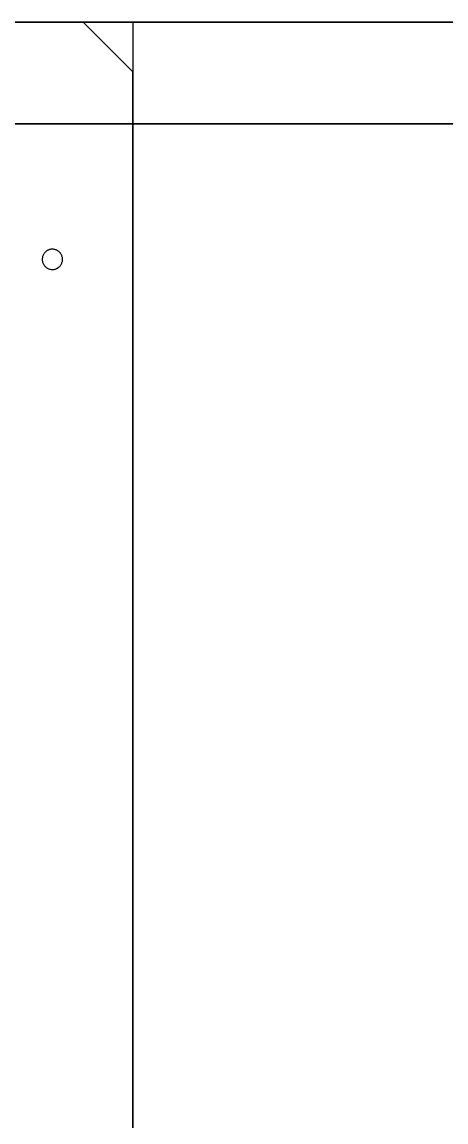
# Model space of a CAD drawing. Header units: metres. Extents: x 0 to 2800, y 0 to 2000.
# Drawn here: x 397.6 to 463.1, y 175.7 to 345.6 of the extents above; entities that cross this region are included whole.
import ezdxf

# ---------------------------------------------------------------- set-up
doc = ezdxf.new("R2010")
doc.units = ezdxf.units.M

msp = doc.modelspace()

# ---------------------------------------------------------------- linework, layer by layer
for points in [[(0, 345.6), (26.75, 345.6), (53.5, 345.6), (80.25, 345.6), (107, 345.6), (133.75, 345.6), (160.49, 345.6), (187.24, 345.6), (213.99, 345.6), (240.74, 345.6), (267.49, 345.6), (294.24, 345.6), (320.99, 345.6), (347.74, 345.6), (374.49, 345.6), (401.24, 345.6), (427.99, 345.6), (454.73, 345.6), (481.48, 345.6)], [(0, 345.6), (26.75, 345.6), (53.5, 345.6), (80.25, 345.6), (107, 345.6), (133.75, 345.6), (160.49, 345.6), (187.24, 345.6), (213.99, 345.6), (240.74, 345.6), (267.49, 345.6), (294.24, 345.6), (320.99, 345.6), (347.74, 345.6), (374.49, 345.6), (401.24, 345.6), (427.99, 345.6), (454.73, 345.6), (481.48, 345.6)], [(483.62, 345.6), (456.87, 345.6), (430.12, 345.6), (403.37, 345.6), (376.63, 345.6), (349.88, 345.6), (323.13, 345.6), (296.38, 345.6), (269.63, 345.6)], [(414.72, 168.96), (414.72, 184.32), (414.72, 199.68), (414.72, 215.04), (414.72, 230.4), (414.72, 245.76), (414.72, 261.12), (414.72, 276.48), (414.72, 291.84), (414.72, 307.2), (414.72, 322.56), (414.72, 337.92), (407.04, 345.6), (391.68, 345.6), (376.32, 345.6), (360.96, 345.6), (345.6, 345.6), (330.24, 345.6), (314.88, 345.6), (299.52, 345.6), (284.16, 345.6)], [(414.72, 168.96), (414.72, 184.32), (414.72, 199.68), (414.72, 215.04), (414.72, 230.4), (414.72, 245.76), (414.72, 261.12), (414.72, 276.48), (414.72, 291.84), (414.72, 307.2), (414.72, 322.56), (414.72, 337.92), (407.04, 345.6), (391.68, 345.6), (376.32, 345.6), (360.96, 345.6), (345.6, 345.6), (330.24, 345.6), (314.88, 345.6), (299.52, 345.6), (284.16, 345.6)], [(414.72, 168.96), (414.72, 184.32), (414.72, 199.68), (414.72, 215.04), (414.72, 230.4), (414.72, 245.76), (414.72, 261.12), (414.72, 276.48), (414.72, 291.84), (414.72, 307.2), (414.72, 322.56), (414.72, 337.92), (407.04, 345.6), (391.68, 345.6), (376.32, 345.6), (360.96, 345.6), (345.6, 345.6), (330.24, 345.6), (314.88, 345.6), (299.52, 345.6), (284.16, 345.6)], [(414.72, 168.96), (414.72, 184.32), (414.72, 199.68), (414.72, 215.04), (414.72, 230.4), (414.72, 245.76), (414.72, 261.12), (414.72, 276.48), (414.72, 291.84), (414.72, 307.2), (414.72, 322.56), (414.72, 337.92), (407.04, 345.6), (391.68, 345.6), (376.32, 345.6), (360.96, 345.6), (345.6, 345.6), (330.24, 345.6), (314.88, 345.6), (299.52, 345.6), (284.16, 345.6)], [(414.72, 168.96), (414.72, 184.32), (414.72, 199.68), (414.72, 215.04), (414.72, 230.4), (414.72, 245.76), (414.72, 261.12), (414.72, 276.48), (414.72, 291.84), (414.72, 307.2), (414.72, 322.56), (414.72, 337.92), (407.04, 345.6), (391.68, 345.6), (376.32, 345.6), (360.96, 345.6), (345.6, 345.6), (330.24, 345.6), (314.88, 345.6), (299.52, 345.6), (284.16, 345.6)], [(414.72, 168.96), (414.72, 184.32), (414.72, 199.68), (414.72, 215.04), (414.72, 230.4), (414.72, 245.76), (414.72, 261.12), (414.72, 276.48), (414.72, 291.84), (414.72, 307.2), (414.72, 322.56), (414.72, 337.92), (407.04, 345.6), (391.68, 345.6), (376.32, 345.6), (360.96, 345.6), (345.6, 345.6), (330.24, 345.6), (314.88, 345.6), (299.52, 345.6), (284.16, 345.6)], [(291.84, 345.6), (307.2, 345.6), (322.56, 345.6), (337.92, 345.6), (353.28, 345.6), (368.64, 345.6), (384, 345.6), (399.36, 345.6), (414.72, 345.6), (414.72, 330.24), (414.72, 314.88), (414.72, 299.52), (414.72, 284.16), (414.72, 268.8), (414.72, 253.44), (414.72, 238.08), (414.72, 222.72), (414.72, 207.36), (414.72, 192), (414.72, 176.64), (414.72, 161.28)], [(291.84, 345.6), (307.2, 345.6), (322.56, 345.6), (337.92, 345.6), (353.28, 345.6), (368.64, 345.6), (384, 345.6), (399.36, 345.6), (414.72, 345.6), (414.72, 330.24), (414.72, 314.88), (414.72, 299.52), (414.72, 284.16), (414.72, 268.8), (414.72, 253.44), (414.72, 238.08), (414.72, 222.72), (414.72, 207.36), (414.72, 192), (414.72, 176.64), (414.72, 161.28)], [(291.84, 345.6), (307.2, 345.6), (322.56, 345.6), (337.92, 345.6), (353.28, 345.6), (368.64, 345.6), (384, 345.6), (399.36, 345.6), (414.72, 345.6), (414.72, 330.24), (414.72, 314.88), (414.72, 299.52), (414.72, 284.16), (414.72, 268.8), (414.72, 253.44), (414.72, 238.08), (414.72, 222.72), (414.72, 207.36), (414.72, 192), (414.72, 176.64), (414.72, 161.28)], [(291.84, 345.6), (307.2, 345.6), (322.56, 345.6), (337.92, 345.6), (353.28, 345.6), (368.64, 345.6), (384, 345.6), (399.36, 345.6), (414.72, 345.6), (414.72, 330.24), (414.72, 314.88), (414.72, 299.52), (414.72, 284.16), (414.72, 268.8), (414.72, 253.44), (414.72, 238.08), (414.72, 222.72), (414.72, 207.36), (414.72, 192), (414.72, 176.64), (414.72, 161.28)], [(291.84, 345.6), (307.2, 345.6), (322.56, 345.6), (337.92, 345.6), (353.28, 345.6), (368.64, 345.6), (384, 345.6), (399.36, 345.6), (414.72, 345.6), (414.72, 330.24), (414.72, 314.88), (414.72, 299.52), (414.72, 284.16), (414.72, 268.8), (414.72, 253.44), (414.72, 238.08), (414.72, 222.72), (414.72, 207.36), (414.72, 192), (414.72, 176.64), (414.72, 161.28)], [(291.84, 345.6), (307.2, 345.6), (322.56, 345.6), (337.92, 345.6), (353.28, 345.6), (368.64, 345.6), (384, 345.6), (399.36, 345.6), (414.72, 345.6), (414.72, 330.24), (414.72, 314.88), (414.72, 299.52), (414.72, 284.16), (414.72, 268.8), (414.72, 253.44), (414.72, 238.08), (414.72, 222.72), (414.72, 207.36), (414.72, 192), (414.72, 176.64), (414.72, 161.28)], [(291.84, 345.6), (307.2, 345.6), (322.56, 345.6), (337.92, 345.6), (353.28, 345.6), (368.64, 345.6), (384, 345.6), (399.36, 345.6), (414.72, 345.6), (414.72, 330.24), (414.72, 314.88), (414.72, 299.52), (414.72, 284.16), (414.72, 268.8), (414.72, 253.44), (414.72, 238.08), (414.72, 222.72), (414.72, 207.36), (414.72, 192), (414.72, 176.64), (414.72, 161.28)], [(291.84, 345.6), (307.2, 345.6), (322.56, 345.6), (337.92, 345.6), (353.28, 345.6), (368.64, 345.6), (384, 345.6), (399.36, 345.6), (414.72, 345.6), (414.72, 330.24), (414.72, 314.88), (414.72, 299.52), (414.72, 284.16), (414.72, 268.8), (414.72, 253.44), (414.72, 238.08), (414.72, 222.72), (414.72, 207.36), (414.72, 192), (414.72, 176.64), (414.72, 161.28)], [(291.84, 345.6), (307.2, 345.6), (322.56, 345.6), (337.92, 345.6), (353.28, 345.6), (368.64, 345.6), (384, 345.6), (399.36, 345.6), (414.72, 345.6), (414.72, 330.24), (414.72, 314.88), (414.72, 299.52), (414.72, 284.16), (414.72, 268.8), (414.72, 253.44), (414.72, 238.08), (414.72, 222.72), (414.72, 207.36), (414.72, 192), (414.72, 176.64), (414.72, 161.28)], [(291.84, 345.6), (307.2, 345.6), (322.56, 345.6), (337.92, 345.6), (353.28, 345.6), (368.64, 345.6), (384, 345.6), (399.36, 345.6), (414.72, 345.6), (414.72, 330.24), (414.72, 314.88), (414.72, 299.52), (414.72, 284.16), (414.72, 268.8), (414.72, 253.44), (414.72, 238.08), (414.72, 222.72), (414.72, 207.36), (414.72, 192), (414.72, 176.64), (414.72, 161.28)], [(291.84, 345.6), (307.2, 345.6), (322.56, 345.6), (337.92, 345.6), (353.28, 345.6), (368.64, 345.6), (384, 345.6), (399.36, 345.6), (414.72, 345.6), (414.72, 330.24), (414.72, 314.88), (414.72, 299.52), (414.72, 284.16), (414.72, 268.8), (414.72, 253.44), (414.72, 238.08), (414.72, 222.72), (414.72, 207.36), (414.72, 192), (414.72, 176.64), (414.72, 161.28)], [(291.84, 345.6), (307.2, 345.6), (322.56, 345.6), (337.92, 345.6), (353.28, 345.6), (368.64, 345.6), (384, 345.6), (399.36, 345.6), (414.72, 345.6), (414.72, 330.24), (414.72, 314.88), (414.72, 299.52), (414.72, 284.16), (414.72, 268.8), (414.72, 253.44), (414.72, 238.08), (414.72, 222.72), (414.72, 207.36), (414.72, 192), (414.72, 176.64), (414.72, 161.28)], [(44.48, 329.89), (68.79, 329.89), (93.11, 329.89), (117.43, 329.89), (141.75, 329.89), (166.06, 329.89), (190.38, 329.89), (214.7, 329.89), (239.02, 329.89), (263.33, 329.89), (287.65, 329.89), (311.97, 329.89), (336.28, 329.89), (360.6, 329.89), (384.92, 329.89), (409.24, 329.89), (433.55, 329.89), (457.87, 329.89), (482.19, 329.89)], [(471.97, 329.89), (447.66, 329.89), (423.34, 329.89), (399.02, 329.89), (374.7, 329.89), (350.39, 329.89), (326.07, 329.89), (301.75, 329.89), (277.44, 329.89)], [(278.09, 329.89), (296.06, 329.89), (314.03, 329.89), (332, 329.89), (349.97, 329.89), (367.94, 329.89), (385.91, 329.89), (403.88, 329.89), (421.85, 329.89), (439.82, 329.89), (457.79, 329.89), (475.76, 329.89)], [(475.76, 329.89), (457.79, 329.89), (439.82, 329.89), (421.85, 329.89), (403.88, 329.89), (385.91, 329.89), (367.94, 329.89), (349.97, 329.89), (332, 329.89), (314.03, 329.89), (296.06, 329.89), (278.09, 329.89)], [(403.85, 308.95), (403.84, 309.05), (403.83, 309.15), (403.82, 309.25), (403.79, 309.35), (403.76, 309.45), (403.73, 309.54), (403.69, 309.63), (403.64, 309.72), (403.59, 309.8), (403.54, 309.88), (403.48, 309.96), (403.41, 310.03), (403.34, 310.1), (403.27, 310.16), (403.19, 310.22), (403.11, 310.28), (403.03, 310.33), (402.94, 310.37), (402.85, 310.41), (402.75, 310.44), (402.66, 310.47), (402.56, 310.49), (402.46, 310.51), (402.35, 310.51), (402.25, 310.52), (402.15, 310.51), (402.04, 310.5), (401.94, 310.48), (401.85, 310.46), (401.75, 310.43), (401.66, 310.39), (401.57, 310.35), (401.48, 310.3), (401.4, 310.25), (401.32, 310.19), (401.25, 310.13), (401.17, 310.06), (401.11, 309.99), (401.04, 309.92), (400.99, 309.84), (400.93, 309.76), (400.88, 309.67), (400.84, 309.59), (400.8, 309.49), (400.77, 309.4), (400.75, 309.3), (400.73, 309.2), (400.71, 309.1), (400.71, 309), (400.71, 308.89), (400.71, 308.79), (400.73, 308.69), (400.75, 308.59), (400.77, 308.49), (400.8, 308.4), (400.84, 308.31), (400.88, 308.22), (400.93, 308.13), (400.99, 308.05), (401.04, 307.97), (401.11, 307.9), (401.17, 307.83), (401.25, 307.76), (401.32, 307.7), (401.4, 307.64), (401.48, 307.59), (401.57, 307.54), (401.66, 307.5), (401.75, 307.46), (401.85, 307.43), (401.94, 307.41), (402.04, 307.39), (402.15, 307.38), (402.25, 307.37), (402.35, 307.38), (402.46, 307.38), (402.56, 307.4), (402.66, 307.42), (402.75, 307.45), (402.85, 307.48), (402.94, 307.52), (403.03, 307.56), (403.11, 307.61), (403.19, 307.67), (403.27, 307.73), (403.34, 307.79), (403.41, 307.86), (403.48, 307.93), (403.54, 308.01), (403.59, 308.09), (403.64, 308.17), (403.69, 308.26), (403.73, 308.35), (403.76, 308.44), (403.79, 308.54), (403.82, 308.64), (403.83, 308.74), (403.84, 308.84), (403.85, 308.95)]]:
    msp.add_lwpolyline(points)

doc.saveas('drawing.dxf')
